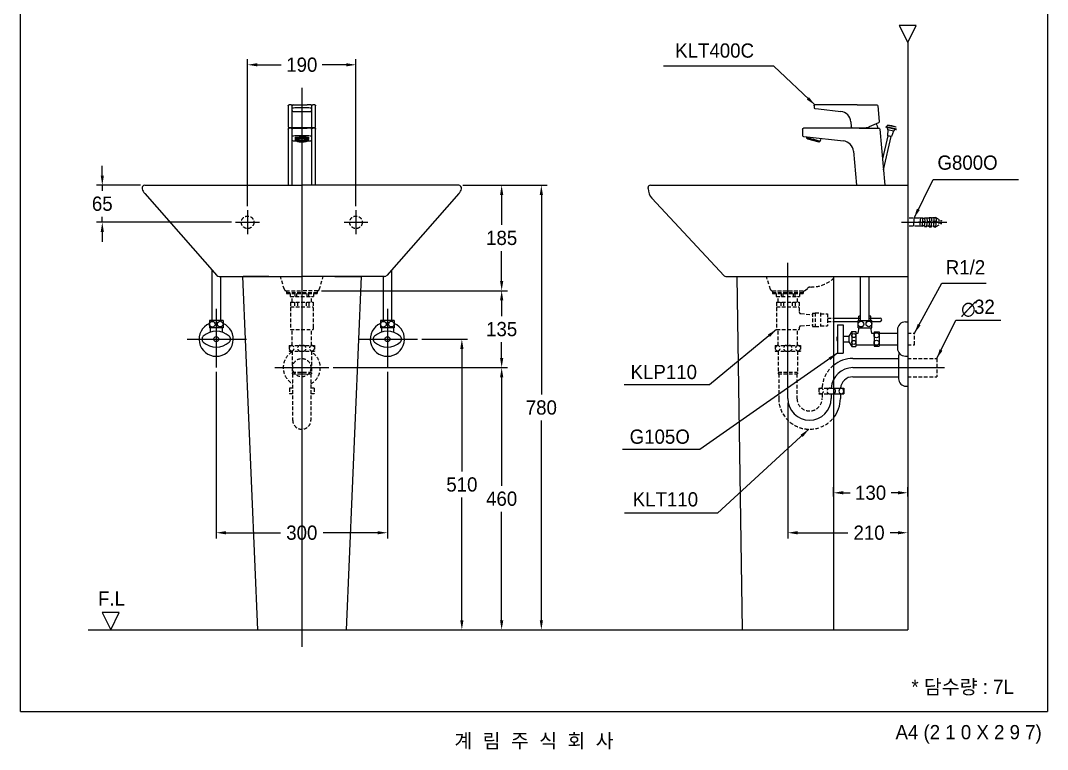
# Model space of a CAD drawing. Header units: millimetres. Extents: x 0 to 5624, y -67 to 2530.
# Drawn here: x 1912 to 3712, y -67 to 1212 of the extents above; entities that cross this region are included whole.
import ezdxf
from ezdxf.enums import TextEntityAlignment as Align
from ezdxf.lldxf.tags import DXFTag

# ---------------------------------------------------------------- set-up
doc = ezdxf.new("R2010")
doc.units = ezdxf.units.MM
doc.linetypes.add('DASHED2', pattern=[9.525, 6.35, -3.175])
for name, color, linetype in [('TEXT', 7, 'Continuous'), ('내부선 및 부속', 4, 'Continuous'), ('도각라인', 255, 'Continuous'), ('외형선', 3, 'Continuous'), ('점선', 6, 'DASHED2'), ('중심선', 1, 'DASHED'), ('치수선', 7, 'Continuous')]:
    doc.layers.add(name, color=color, linetype=linetype)
doc.styles.add('____', font='')
doc.styles.add('타이틀', font='H2GTRM.TTF', dxfattribs={"height": 25})
doc.styles.get('____').set_extended_font_data('굴림')
tags = doc.linetypes.add('DASHDOT', pattern=[70, 31, -13, 13, -13]).pattern_tags.tags
tags[10:11] = [DXFTag(74, 4), DXFTag(75, 0), DXFTag(340, '0'), DXFTag(46, 0.0), DXFTag(50, 0.0), DXFTag(44, 0.0), DXFTag(45, 0.0)]
tags[8:9] = [DXFTag(74, 4), DXFTag(75, 0), DXFTag(340, '0'), DXFTag(46, 0.0), DXFTag(50, 0.0), DXFTag(44, 0.0), DXFTag(45, 0.0)]
tags[6:7] = [DXFTag(74, 4), DXFTag(75, 0), DXFTag(340, '0'), DXFTag(46, 0.0), DXFTag(50, 0.0), DXFTag(44, 0.0), DXFTag(45, 0.0)]
tags[4:5] = [DXFTag(74, 4), DXFTag(75, 0), DXFTag(340, '0'), DXFTag(46, 0.0), DXFTag(50, 0.0), DXFTag(44, 0.0), DXFTag(45, 0.0)]
tags = doc.linetypes.add('DASHED', pattern=[25.72, 12.86, -12.86]).pattern_tags.tags
tags[6:7] = [DXFTag(74, 4), DXFTag(75, 0), DXFTag(340, '0'), DXFTag(46, 0.0), DXFTag(50, 0.0), DXFTag(44, 0.0), DXFTag(45, 0.0)]
tags[4:5] = [DXFTag(74, 4), DXFTag(75, 0), DXFTag(340, '0'), DXFTag(46, 0.0), DXFTag(50, 0.0), DXFTag(44, 0.0), DXFTag(45, 0.0)]
doc.dimstyles.new('MSADIM', dxfattribs={"dimtxt": 33, "dimasz": 17, "dimexe": 10, "dimexo": 7.5, "dimgap": 10, "dimtad": 0, "dimtih": 1, "dimtoh": 1, "dimdec": 0, "dimzin": 1, "dimdsep": 46, "dimtxsty": '____', "dimcen": 11.25, "dimadec": 0, "dimazin": 0, "dimtfac": 1, "dimtdec": 0, "dimtix": 1, "dimtmove": 0, "dimatfit": 3, "dimfxl": 0, "dimtolj": 1, "dimtzin": 1, "dimarcsym": 0})

# ---------------------------------------------------------------- blocks, each defined once
blk = doc.blocks.new('*D18')
at = {"layer": '치수선', "color": 0, "linetype": 'Continuous', "lineweight": -2}
for p, q in [((2310.4, 886.4), (2310.4, 1144.2)), ((2327.4, 1134.2), (2369.5, 1134.2)), ((2483.4, 1134.2), (2441.4, 1134.2)), ((2500.4, 886.4), (2500.4, 1144.2))]:
    blk.add_line(p, q, dxfattribs=at)
at = {"layer": '치수선', "color": 0, "linetype": 'Continuous'}
for points in [[(2327.4, 1137), (2327.4, 1131.4), (2310.4, 1134.2)], [(2483.4, 1137), (2483.4, 1131.4), (2500.4, 1134.2)]]:
    blk.add_solid(points, dxfattribs=at)
at = {"layer": '치수선', "color": 0, "linetype": 'Continuous', "insert": (2405.4, 1134.2), "char_height": 25, "attachment_point": 5, "style": '____'}
blk.add_mtext('\\A1;190', dxfattribs=at)
blk = doc.blocks.new('*D19')
at = {"layer": '치수선', "color": 0, "linetype": 'Continuous', "lineweight": -2}
for p, q in [((2055.7, 939.9), (2055.7, 956.9)), ((2122.9, 922.9), (2045.7, 922.9)), ((2055.7, 922.9), (2055.7, 913.2)), ((2055.7, 857.9), (2055.7, 867.6)), ((2281.9, 857.9), (2045.7, 857.9)), ((2055.7, 840.9), (2055.7, 823.9))]:
    blk.add_line(p, q, dxfattribs=at)
at = {"layer": '치수선', "color": 0, "linetype": 'Continuous'}
for points in [[(2052.9, 939.9), (2058.5, 939.9), (2055.7, 922.9)], [(2052.9, 840.9), (2058.5, 840.9), (2055.7, 857.9)]]:
    blk.add_solid(points, dxfattribs=at)
at = {"layer": '치수선', "color": 0, "linetype": 'Continuous', "insert": (2055.7, 890.4), "char_height": 25, "attachment_point": 5, "style": '____'}
blk.add_mtext('\\A1;65', dxfattribs=at)
blk = doc.blocks.new('*D20')
at = {"layer": '치수선', "color": 0, "linetype": 'Continuous', "lineweight": -2}
for p, q in [((2687.9, 922.9), (2765.7, 922.9)), ((2755.7, 905.9), (2755.7, 853.2)), ((2755.7, 754.9), (2755.7, 807.5)), ((2440.7, 737.9), (2765.7, 737.9))]:
    blk.add_line(p, q, dxfattribs=at)
at = {"layer": '치수선', "color": 0, "linetype": 'Continuous'}
for points in [[(2752.9, 905.9), (2758.6, 905.9), (2755.7, 922.9)], [(2752.9, 754.9), (2758.6, 754.9), (2755.7, 737.9)]]:
    blk.add_solid(points, dxfattribs=at)
at = {"layer": '치수선', "color": 0, "linetype": 'Continuous', "insert": (2755.7, 830.4), "char_height": 25, "attachment_point": 5, "style": '____'}
blk.add_mtext('\\A1;185', dxfattribs=at)
blk = doc.blocks.new('*D21')
at = {"layer": '치수선', "color": 0, "linetype": 'Continuous', "lineweight": -2}
for p, q in [((2439.9, 737.9), (2765.7, 737.9)), ((2755.7, 720.9), (2755.7, 693.2)), ((2755.7, 619.9), (2755.7, 647.5)), ((2460.4, 602.9), (2765.7, 602.9))]:
    blk.add_line(p, q, dxfattribs=at)
at = {"layer": '치수선', "color": 0, "linetype": 'Continuous'}
for points in [[(2752.9, 720.9), (2758.6, 720.9), (2755.7, 737.9)], [(2752.9, 619.9), (2758.6, 619.9), (2755.7, 602.9)]]:
    blk.add_solid(points, dxfattribs=at)
at = {"layer": '치수선', "color": 0, "linetype": 'Continuous', "insert": (2755.7, 670.4), "char_height": 25, "attachment_point": 5, "style": '____'}
blk.add_mtext('\\A1;135', dxfattribs=at)
blk = doc.blocks.new('*D22')
at = {"layer": '치수선', "color": 0, "linetype": 'Continuous', "lineweight": -2}
for p, q in [((3257.4, 541.4), (3257.4, 303.3)), ((3274.4, 313.3), (3362.4, 313.3)), ((3450.4, 313.3), (3437, 313.3)), ((3467.4, 319.7), (3467.4, 303.3))]:
    blk.add_line(p, q, dxfattribs=at)
at = {"layer": '치수선', "color": 0, "linetype": 'Continuous'}
for points in [[(3274.4, 316.1), (3274.4, 310.5), (3257.4, 313.3)], [(3450.4, 316.1), (3450.4, 310.5), (3467.4, 313.3)]]:
    blk.add_solid(points, dxfattribs=at)
at = {"layer": '치수선', "color": 0, "linetype": 'Continuous', "insert": (3399.7, 313.3), "char_height": 25, "attachment_point": 5, "style": '____'}
blk.add_mtext('\\A1;210', dxfattribs=at)
blk = doc.blocks.new('*D23')
at = {"layer": '치수선', "color": 0, "linetype": 'Continuous', "lineweight": -2}
for p, q in [((2460.4, 602.9), (2765.7, 602.9)), ((2755.7, 585.9), (2755.7, 395.7)), ((2755.7, 159.9), (2755.7, 350.1)), ((2736.9, 142.9), (2765.7, 142.9))]:
    blk.add_line(p, q, dxfattribs=at)
at = {"layer": '치수선', "color": 0, "linetype": 'Continuous'}
for points in [[(2752.9, 585.9), (2758.6, 585.9), (2755.7, 602.9)], [(2752.9, 159.9), (2758.6, 159.9), (2755.7, 142.9)]]:
    blk.add_solid(points, dxfattribs=at)
at = {"layer": '치수선', "color": 0, "linetype": 'Continuous', "insert": (2755.7, 372.9), "char_height": 25, "attachment_point": 5, "style": '____'}
blk.add_mtext('\\A1;460', dxfattribs=at)
blk = doc.blocks.new('*D24')
at = {"layer": '치수선', "color": 0, "linetype": 'Continuous', "lineweight": -2}
for p, q in [((2615.7, 652.9), (2696, 652.9)), ((2686, 635.9), (2686, 420.7)), ((2686, 159.9), (2686, 375)), ((2667.8, 142.9), (2696, 142.9))]:
    blk.add_line(p, q, dxfattribs=at)
at = {"layer": '치수선', "color": 0, "linetype": 'Continuous'}
for points in [[(2683.2, 635.9), (2688.8, 635.9), (2686, 652.9)], [(2683.2, 159.9), (2688.8, 159.9), (2686, 142.9)]]:
    blk.add_solid(points, dxfattribs=at)
at = {"layer": '치수선', "color": 0, "linetype": 'Continuous', "insert": (2686, 397.9), "char_height": 25, "attachment_point": 5, "style": '____'}
blk.add_mtext('\\A1;510', dxfattribs=at)
blk = doc.blocks.new('*D25')
at = {"layer": '치수선', "color": 0, "linetype": 'Continuous', "lineweight": -2}
for p, q in [((2255.4, 595.8), (2255.4, 303.3)), ((2555.4, 595.8), (2555.4, 303.3)), ((2272.4, 313.3), (2368.1, 313.3)), ((2538.4, 313.3), (2442.7, 313.3))]:
    blk.add_line(p, q, dxfattribs=at)
at = {"layer": '치수선', "color": 0, "linetype": 'Continuous'}
for points in [[(2272.4, 316.1), (2272.4, 310.5), (2255.4, 313.3)], [(2538.4, 316.1), (2538.4, 310.5), (2555.4, 313.3)]]:
    blk.add_solid(points, dxfattribs=at)
at = {"layer": '치수선', "color": 0, "linetype": 'Continuous', "insert": (2405.4, 313.3), "char_height": 25, "attachment_point": 5, "style": '____'}
blk.add_mtext('\\A1;300', dxfattribs=at)
blk = doc.blocks.new('*D26')
at = {"layer": '치수선', "color": 0, "linetype": 'Continuous', "lineweight": -2}
for p, q in [((2687.9, 922.9), (2835.3, 922.9)), ((2825.3, 905.9), (2825.3, 555.7)), ((2825.3, 159.9), (2825.3, 510.1)), ((2810.4, 142.9), (2835.3, 142.9))]:
    blk.add_line(p, q, dxfattribs=at)
at = {"layer": '치수선', "color": 0, "linetype": 'Continuous'}
for points in [[(2822.5, 905.9), (2828.1, 905.9), (2825.3, 922.9)], [(2822.5, 159.9), (2828.1, 159.9), (2825.3, 142.9)]]:
    blk.add_solid(points, dxfattribs=at)
at = {"layer": '치수선', "color": 0, "linetype": 'Continuous', "insert": (2825.3, 532.9), "char_height": 25, "attachment_point": 5, "style": '____'}
blk.add_mtext('\\A1;780', dxfattribs=at)
blk = doc.blocks.new('*D27')
at = {"layer": '치수선', "color": 0, "linetype": 'Continuous', "lineweight": -2}
for p, q in [((3337.4, 376.7), (3337.4, 393.4)), ((3354.4, 383.4), (3366.5, 383.4)), ((3450.4, 383.4), (3438.4, 383.4)), ((3467.4, 376.7), (3467.4, 393.4))]:
    blk.add_line(p, q, dxfattribs=at)
at = {"layer": '치수선', "color": 0, "linetype": 'Continuous'}
for points in [[(3354.4, 386.3), (3354.4, 380.6), (3337.4, 383.4)], [(3450.4, 386.3), (3450.4, 380.6), (3467.4, 383.4)]]:
    blk.add_solid(points, dxfattribs=at)
at = {"layer": '치수선', "color": 0, "linetype": 'Continuous', "insert": (3402.4, 383.4), "char_height": 25, "attachment_point": 5, "style": '____'}
blk.add_mtext('\\A1;130', dxfattribs=at)

msp = doc.modelspace()

# ---------------------------------------------------------------- linework, layer by layer
at = {"layer": '내부선 및 부속', "linetype": 'Continuous'}
for p, q in [((2381.6, 1062.3), (2381.6, 1025.5)), ((2386.7, 1063.8), (2383.1, 1063.8)), ((2386.7, 1063.8), (2390.1, 1063.8)), ((2388.6, 1058.4), (2388.6, 1062.3)), ((2390.1, 1063.8), (2396.6, 1063.8)), ((2396.6, 1063.8), (2414.6, 1063.8)), ((2421.1, 1063.8), (2414.6, 1063.8)), ((2421.1, 1063.8), (2424.5, 1063.8)), ((2422.6, 1062.3), (2422.6, 1058.4)), ((2428.1, 1063.8), (2424.5, 1063.8)), ((2429.6, 1025.5), (2429.6, 1062.3)), ((3303.3, 1062.3), (3303.3, 1059.1)), ((3311.3, 1063.8), (3304.8, 1063.8)), ((3367.1, 1063.8), (3311.3, 1063.8)), ((3378.8, 1063.8), (3367.1, 1063.8)), ((3378.8, 1063.8), (3413.6, 1063.8)), ((3415.1, 1062.4), (3417.5, 1034.7)), ((2388.6, 1053.9), (2388.6, 1058.4)), ((2388.6, 1034.4), (2388.6, 1053.9)), ((2390.1, 1052.4), (2421.1, 1052.4)), ((2396.6, 1059.1), (2414.6, 1059.1)), ((2422.6, 1058.4), (2422.6, 1053.9)), ((2422.6, 1053.9), (2422.6, 1034.4)), ((3304.6, 1057.6), (3311.1, 1056.9)), ((3311.1, 1056.9), (3350.2, 1052.4)), ((2388.6, 1025.4), (2388.6, 1034.4)), ((2422.6, 1034.4), (2422.6, 1025.4)), ((3367.8, 1034.3), (3368.6, 1025.3)), ((3400.6, 1025.8), (3416.7, 1033.2)), ((3431.8, 1028), (3429.5, 1025.6)), ((3447.1, 1024.5), (3431.8, 1028)), ((2381.6, 1021.4), (2381.6, 922.9)), ((2386.7, 1022.9), (2383.1, 1022.9)), ((2386.7, 1023.9), (2383.2, 1023.9)), ((2390.1, 1023.9), (2386.7, 1023.9)), ((2386.7, 1022.9), (2390.1, 1022.9)), ((2388.6, 1009.3), (2388.6, 1021.4)), ((2388.6, 1002.2), (2388.6, 1009.3)), ((2421.1, 1023.9), (2390.1, 1023.9)), ((2390.1, 1022.9), (2396.6, 1022.9)), ((2396.6, 1022.9), (2414.6, 1022.9)), ((2396.6, 1010.1), (2414.6, 1010.1)), ((2421.1, 1022.9), (2414.6, 1022.9)), ((2424.5, 1023.9), (2421.1, 1023.9)), ((2421.1, 1022.9), (2424.5, 1022.9)), ((2422.6, 1021.4), (2422.6, 1009.3)), ((2422.6, 1009.3), (2422.6, 1002.2)), ((2428, 1023.9), (2424.5, 1023.9)), ((2428.1, 1022.9), (2424.5, 1022.9)), ((2429.6, 922.9), (2429.6, 1021.4)), ((3283.3, 1021.4), (3283.3, 1010.1)), ((3284.7, 1008.6), (3291.2, 1007.9)), ((3291.3, 1022.9), (3284.8, 1022.9)), ((3370.7, 1022.9), (3291.3, 1022.9)), ((3368.8, 1022.9), (3368.8, 1022.9)), ((3370.1, 1023.9), (3370.4, 1023.9)), ((3370.4, 1023.9), (3382, 1023.9)), ((3382.4, 1022.9), (3370.7, 1022.9)), ((3382, 1023.9), (3392.2, 1023.9)), ((3382.4, 1022.9), (3417.2, 1022.9)), ((3418.7, 1021.5), (3427.3, 922.9)), ((3432.5, 1009.5), (3423.3, 969.3)), ((3424.9, 950.2), (3438.3, 1008.2)), ((3429.5, 1025.6), (3429.3, 1024.6)), ((3447.8, 1020.3), (3429.3, 1024.6)), ((3448, 1021.3), (3429.5, 1025.6)), ((3432.7, 1020), (3432.2, 1010)), ((3432.2, 1010), (3438.8, 1008.5)), ((3438.3, 1008.2), (3432.5, 1009.5)), ((3442.7, 1017.7), (3432.7, 1020)), ((3442.7, 1017.7), (3438.8, 1008.5)), ((2388.6, 982.7), (2388.6, 1002.2)), ((2390.1, 1000.7), (2396, 1000.7)), ((2393.6, 1006.5), (2393.6, 1003.6)), ((2394.3, 1002.1), (2395.3, 1001.2)), ((2415.1, 1000.7), (2421.1, 1000.7)), ((2415.8, 1001.2), (2416.9, 1002.1)), ((2417.6, 1003.6), (2417.6, 1006.5)), ((2422.6, 1002.2), (2422.6, 982.7)), ((3290.6, 1006.7), (3290.9, 1007.9)), ((3290.6, 1006.7), (3302.2, 1003.6)), ((3291.5, 1004.6), (3290.7, 1005.9)), ((3290.7, 1005.9), (3313.3, 999.9)), ((3291.2, 1007.9), (3354.7, 1000.7)), ((3291.8, 1004.4), (3311.7, 999.1)), ((3302.2, 1003.6), (3313.8, 1000.5)), ((3311.7, 999.1), (3311.7, 999.1)), ((3313.3, 999.9), (3312, 999.1)), ((3315.1, 1005.1), (3313.8, 1000.5)), ((2388.6, 922.9), (2388.6, 982.7)), ((2422.6, 982.7), (2422.6, 922.9)), ((3372.3, 982.5), (3377.6, 922.9)), ((2247.9, 774.5), (2247.9, 685.6)), ((2562.9, 774.5), (2562.9, 685.6)), ((2262.9, 762.9), (2262.9, 685.6)), ((2547.9, 762.9), (2547.9, 685.6)), ((3384.9, 685.9), (3384.9, 762.9)), ((3399.9, 685.9), (3399.9, 762.9)), ((2243.4, 685.6), (2243.4, 672.6)), ((2267.4, 685.6), (2243.4, 685.6)), ((2267.4, 685.6), (2267.4, 672.6)), ((2543.4, 685.6), (2543.4, 672.6)), ((2567.4, 685.6), (2543.4, 685.6)), ((2567.4, 685.6), (2567.4, 672.6)), ((3337.4, 689.9), (3384.9, 689.9)), ((3380.4, 685.9), (3404.4, 685.9)), ((3380.4, 672.9), (3380.4, 685.9)), ((3381.9, 685.9), (3381.9, 693.4)), ((3384.9, 693.4), (3381.9, 693.4)), ((3402.9, 693.4), (3399.9, 693.4)), ((3399.9, 689.9), (3418.9, 689.9)), ((3402.9, 685.9), (3402.9, 693.4)), ((3404.4, 672.9), (3404.4, 685.9)), ((2267.4, 672.6), (2243.4, 672.6)), ((2244.9, 672.6), (2244.9, 665.2)), ((2265.9, 672.6), (2265.9, 665.2)), ((2567.4, 672.6), (2543.4, 672.6)), ((2544.9, 672.6), (2544.9, 665.2)), ((2565.9, 672.6), (2565.9, 665.2)), ((3337.4, 683.9), (3380.4, 683.9)), ((3344.4, 678.2), (3344.4, 628.2)), ((3344.4, 678.2), (3354.4, 678.2)), ((3354.4, 678.2), (3354.4, 628.2)), ((3369.4, 666.2), (3364.4, 657.9)), ((3369.4, 666.2), (3376.4, 666.2)), ((3369.4, 666.2), (3369.4, 640.2)), ((3376.4, 666.2), (3376.4, 640.2)), ((3380.4, 672.9), (3404.4, 672.9)), ((3380.9, 663.4), (3382.4, 672.9)), ((3402.4, 672.9), (3403.9, 663.4)), ((3404.4, 683.9), (3418.9, 683.9)), ((3449.4, 669.2), (3449.4, 637.2)), ((3463.4, 683.2), (3467.4, 683.2)), ((3354.4, 657.9), (3364.4, 657.9)), ((3354.4, 648.4), (3364.4, 648.4)), ((3364.4, 657.9), (3364.4, 648.4)), ((3364.4, 648.4), (3369.4, 640.2)), ((3376.4, 663.4), (3380.9, 663.4)), ((3403.9, 663.4), (3408.4, 663.4)), ((3408.4, 665.7), (3408.4, 640.7)), ((3408.4, 665.7), (3417.4, 665.7)), ((3417.4, 665.7), (3417.4, 640.7)), ((3417.4, 663.4), (3449.4, 663.4)), ((3369.4, 640.2), (3376.4, 640.2)), ((3376.4, 642.9), (3408.4, 642.9)), ((3408.4, 640.7), (3417.4, 640.7)), ((3417.4, 642.9), (3449.4, 642.9)), ((3344.4, 628.2), (3354.4, 628.2)), ((3371.4, 618.9), (3451.4, 618.9)), ((3451.4, 622.4), (3451.4, 586.9)), ((3463.4, 623.2), (3467.4, 623.2)), ((3371.4, 586.9), (3451.4, 586.9)), ((3451.4, 586.9), (3451.4, 583.4)), ((3337.4, 566.9), (3355.4, 566.9)), ((3355.4, 566.9), (3355.4, 556.9)), ((3464.4, 570.4), (3467.4, 570.4)), ((3337.4, 556.9), (3355.4, 556.9)), ((3349.4, 556.9), (3349.4, 548.9))]:
    msp.add_line(p, q, dxfattribs=at)
for centre, radius in [((2248.5, 679), 5), ((2262.4, 679.3), 5), ((2548.5, 679), 5), ((2562.4, 679.3), 5), ((3385.4, 679.3), 5), ((3399.4, 679.6), 5), ((2255.4, 652.9), 4.5), ((2555.4, 652.9), 4.5), ((3372.9, 659.2), 3.5), ((3372.9, 647.2), 3.5), ((3412.9, 659.7), 4.5), ((3412.9, 646.7), 4.5)]:
    msp.add_circle(centre, radius, dxfattribs=at)
at = {"layer": '내부선 및 부속', "linetype": 'Continuous', "extrusion": (0, 0, -1)}
for centre, start, end in [((-2383.1, 1062.3), 359.9924, 90), ((-2421.1, 1062.3), 90, 180), ((-2428.1, 1062.3), 90, 179.8347), ((-3304.8, 1062.3), 0, 90), ((-3413.6, 1062.3), 90, 174.8771), ((-3416, 1034.6), 175.3287, 245), ((-2383.1, 1021.4), 359.9924, 90), ((-2390.1, 1025.4), 270, 0), ((-2421.1, 1025.4), 180, 270), ((-2428.1, 1021.4), 90, 179.8347), ((-3284.8, 1021.4), 0, 90), ((-3370.1, 1025.4), 270, 355), ((-3417.2, 1021.4), 90, 174.8771)]:
    msp.add_arc(centre, 1.5, start, end, dxfattribs=at)
at = {"layer": '내부선 및 부속', "linetype": 'Continuous'}
for centre, radius, start, end in [((2390.1, 1062.3), 1.5, 90, 180), ((3304.8, 1059.1), 1.5, 180, 263.5007), ((3347.9, 1032.6), 20, 5, 83.5007), ((3433.4, 1000.1), 28, 60.7469, 93.2531), ((2390.1, 1021.4), 1.5, 90, 180), ((2421.1, 1021.4), 1.5, 0, 90), ((3284.8, 1010.1), 1.5, 180, 263.5412), ((3428.2, 1020.2), 4.5, 357, 76.4326), ((3432.7, 1010), 0.5, 177, 251.6668), ((3438.3, 1008.7), 0.5, 262.3332, 337), ((3446.8, 1016), 4.5, 77.5674, 157), ((3291.6, 1006.4), 1, 165, 210), ((3291.9, 1004.9), 0.5, 210, 255), ((3311.8, 999.6), 0.5, 255, 300), ((3312.8, 1000.8), 1, 300, 345), ((3352.4, 980.8), 20, 5, 83.5412), ((3418.9, 686.9), 3, 270, 90), ((2255.4, 652.9), 30, 113.5781, 66.4217), ((2255.4, 633.2), 33.6, 47.499, 132.501), ((2555.4, 652.9), 30, 113.5781, 66.4217), ((2555.4, 633.2), 33.6, 47.499, 132.501), ((3463.4, 669.2), 14, 90, 180), ((2237.4, 652.9), 7, 132.501, 227.499), ((2273.4, 652.9), 7, 312.501, 47.499), ((2537.4, 652.9), 7, 132.501, 227.499), ((2573.4, 652.9), 7, 312.501, 47.499), ((3350.9, 653.2), 7.84, 144.9654, 215.0346), ((2255.4, 672.5), 33.6, 227.499, 312.501), ((2555.4, 672.5), 33.6, 227.499, 312.501), ((3463.4, 637.2), 14, 180, 270), ((3371.4, 564.9), 54, 90, 128.8985), ((3464.4, 622.4), 13, 153.9488, 180), ((3371.4, 564.9), 22, 90, 174.7841), ((3464.4, 583.4), 13, 180, 270), ((3335.9, 561.9), 5, 287.4576, 72.5424), ((3351.9, 561.9), 5, 98.6269, 261.3731), ((3350.4, 561.9), 5, 278.6269, 81.3731), ((3295.4, 548.9), 54, 321.0576, 0)]:
    msp.add_arc(centre, radius, start, end, dxfattribs=at)
at = {"layer": '내부선 및 부속', "linetype": 'Continuous', "extrusion": (0, 0, -1)}
for centre, major_axis, ratio, start_param, end_param in [((2396.6, 1058.4), (-8, 0), 0.092563, 0, 1.570796), ((2414.6, 1058.4), (-8, 0), 0.092563, 1.570796, 3.141593), ((2396.6, 1009.3), (-8, 0), 0.091981, 0, 1.570796), ((2414.6, 1009.3), (-8, 0), 0.091981, 1.570796, 3.141593), ((2405.6, 1006.5), (-12, 0), 0.113751, 0, 1.570796), ((2405.6, 1006.5), (-12, 0), 0.113751, 1.570796, 3.141593)]:
    msp.add_ellipse(centre, major_axis=major_axis, ratio=ratio, start_param=start_param, end_param=end_param, dxfattribs=at)
at = {"layer": '내부선 및 부속', "linetype": 'Continuous'}
for centre, major_axis, ratio, start_param, end_param in [((2390.1, 1053.9), (1.5, 0), 0.993573, 3.141593, 4.712389), ((2421.1, 1053.9), (-1.5, 0), 0.993573, 1.570796, 3.141593), ((2428, 1025.4), (0, 1.5), 0.99582, 3.141593, 4.704399), ((2390.1, 1002.2), (1.5, 0), 0.993653, 3.141593, 4.712389), ((2405.6, 1002.9), (11.7, 0), 0.258819, 0, 3.416482), ((2405.6, 1003.6), (-12, 0), 0.258819, 3.141593, 6.283185), ((2405.6, 1003.6), (-12, 0), 0.258819, 0, 0.003534), ((2405.6, 1001.9), (-10.6, 0), 0.258819, 2.870336, 6.283185), ((2405.6, 1001.9), (-10.6, 0), 0.258819, 0, 0.286278), ((2405.6, 1002.2), (9.5, 0), 0.258819, 3.146403, 6.283185), ((2405.6, 1003.7), (8.9, 0), 0.258819, 3.424925, 6.002013), ((2405.6, 1002.9), (11.7, 0), 0.258819, 6.01183, 6.283185), ((2421.1, 1002.2), (-1.5, 0), 0.993653, 1.570796, 3.141593)]:
    msp.add_ellipse(centre, major_axis=major_axis, ratio=ratio, start_param=start_param, end_param=end_param, dxfattribs=at)
for major_axis in [(10.3, 0), (-10, 0)]:
    msp.add_ellipse((2405.6, 1001.8), major_axis=major_axis, ratio=0.258819, dxfattribs=at)
for points, knots in [([(3412, 1031.1), (3412.1, 1030.8), (3412.7, 1030), (3413.4, 1028.4), (3414.2, 1026.4), (3414.7, 1024.5), (3414.9, 1023.4), (3415, 1022.9)], [0, 0, 0, 0, 0.089243, 0.345381, 0.587592, 0.83899, 1, 1, 1, 1]), ([(2381.6, 1025.5), (2381.6, 1025.5), (2381.6, 1025.3), (2381.7, 1024.9), (2381.9, 1024.6), (2382.1, 1024.3), (2382.4, 1024.1), (2382.5, 1024), (2383.2, 1023.9)], [0, 0, 0, 0, 0.177252, 0.36794, 0.557618, 0.747896, 0.951306, 1, 1, 1, 1]), ([(2428.5, 1024), (2428.6, 1024), (2428.7, 1024), (2428.9, 1024.2), (2429.2, 1024.5), (2429.4, 1024.8), (2429.5, 1025.1), (2429.6, 1025.3), (2429.6, 1025.4), (2429.6, 1025.4)], [0, 0, 0, 0, 0.000331, 0.196363, 0.409357, 0.605115, 0.791239, 0.977118, 1, 1, 1, 1]), ([(2393.6, 1003.6), (2393.6, 1003.4), (2393.6, 1003.2), (2393.8, 1002.8), (2394, 1002.4), (2394.2, 1002.2), (2394.3, 1002.1)], [0, 0, 0, 0, 0.23314, 0.480261, 0.737393, 1, 1, 1, 1]), ([(2395.4, 1001.1), (2395.4, 1001.1), (2395.6, 1000.9), (2396, 1000.7), (2396.5, 1000.4), (2397.2, 1000.2), (2397.9, 999.9), (2398.7, 999.7), (2399.6, 999.6), (2400.5, 999.4), (2401.5, 999.3), (2402.5, 999.2), (2403.6, 999.1), (2404.4, 999.1), (2404.8, 999.1), (2404.9, 999.1)], [0, 0, 0, 0, 0.027121, 0.114091, 0.204284, 0.293468, 0.381444, 0.468535, 0.55503, 0.641125, 0.726949, 0.812588, 0.898105, 0.983546, 1, 1, 1, 1]), ([(2396.1, 1002.2), (2396.1, 1002.2), (2396.1, 1002.3), (2396.1, 1002.3), (2396.2, 1002.5), (2396.4, 1002.7), (2396.8, 1002.9), (2397.2, 1003.1), (2397.7, 1003.3), (2398.3, 1003.5), (2399, 1003.7), (2399.5, 1003.8), (2399.7, 1003.8)], [0, 0, 0, 0, 0.051224, 0.156664, 0.256353, 0.362171, 0.466964, 0.573358, 0.681951, 0.792357, 0.904089, 1, 1, 1, 1]), ([(2396.9, 1003), (2396.9, 1003), (2397.1, 1002.9), (2397.4, 1002.7), (2398, 1002.4), (2398.6, 1002.2), (2399.4, 1002), (2400.2, 1001.8), (2401, 1001.7), (2402, 1001.6), (2402.9, 1001.5), (2403.9, 1001.4), (2404.9, 1001.4), (2405.9, 1001.4), (2406.9, 1001.4), (2407.9, 1001.4), (2408.9, 1001.5), (2409.8, 1001.6), (2410.7, 1001.8), (2411.5, 1001.9), (2412.3, 1002.1), (2412.9, 1002.3), (2413.5, 1002.6), (2414, 1002.8), (2414.2, 1002.9), (2414.2, 1003)], [0, 0, 0, 0, 0.003454, 0.050866, 0.099225, 0.146792, 0.193671, 0.240088, 0.286206, 0.332128, 0.377921, 0.423631, 0.46929, 0.514925, 0.560557, 0.606202, 0.65188, 0.697618, 0.743448, 0.789417, 0.83559, 0.882068, 0.929009, 0.976654, 1, 1, 1, 1]), ([(2407.1, 999.1), (2407.1, 999.1), (2407.5, 999.1), (2408.3, 999.2), (2409.3, 999.2), (2410.3, 999.4), (2411.3, 999.5), (2412.2, 999.7), (2413, 999.9), (2413.8, 1000.1), (2414.4, 1000.3), (2415, 1000.6), (2415.5, 1000.9), (2415.7, 1001.1), (2415.8, 1001.1)], [0, 0, 0, 0, 0.014224, 0.104177, 0.194187, 0.284291, 0.374538, 0.464992, 0.555745, 0.646928, 0.738744, 0.831494, 0.925594, 1, 1, 1, 1]), ([(2412.4, 1003.6), (2412.6, 1003.6), (2413, 1003.4), (2413.6, 1003.3), (2414.1, 1003), (2414.5, 1002.8), (2414.8, 1002.6), (2415, 1002.4), (2415.1, 1002.3), (2415.1, 1002.3), (2415.1, 1002.2)], [0, 0, 0, 0, 0.111736, 0.243452, 0.37385, 0.502384, 0.628441, 0.751817, 0.874334, 1, 1, 1, 1]), ([(2416.8, 1002), (2416.9, 1002.1), (2417.1, 1002.3), (2417.4, 1002.7), (2417.5, 1003.1), (2417.6, 1003.4), (2417.6, 1003.6), (2417.6, 1003.6)], [0, 0, 0, 0, 0.247388, 0.5004, 0.731101, 0.951692, 1, 1, 1, 1])]:
    msp.add_open_spline(points, degree=3, knots=knots, dxfattribs=at)
for points, degree in [([(2384.8, 1023.9), (2384.7, 1023.6), (2384.6, 1023.2), (2384.6, 1022.9)], 3), ([(2426.6, 1022.9), (2426.5, 1023.2), (2426.5, 1023.6), (2426.4, 1023.9)], 3), ([(2429.5, 1025.4), (2429.6, 1025.4), (2429.6, 1025.4), (2429.6, 1025.5)], 3), ([(3373, 1022.9), (3373, 1023.2), (3373.1, 1023.6), (3373.1, 1023.9)], 3), ([(3392.2, 1023.9), (3395.1, 1023.9), (3398, 1024.5), (3400.6, 1025.8)], 3), ([(2404.9, 999.1), (2405.5, 999.1)], 1), ([(2405.5, 999.1), (2405.6, 999.1)], 1), ([(2405.6, 999.1), (2406.3, 999.1), (2407.1, 999.1)], 2)]:
    msp.add_open_spline(points, degree=degree, dxfattribs=at)
at = {"layer": '도각라인', "color": 7}
for p, q in [((1912.4, 0), (1912.4, 2530)), ((3712.4, 2530), (3712.4, 0)), ((1912.4, 0), (3712.4, 0))]:
    msp.add_line(p, q, dxfattribs=at)
at = {"layer": '외형선', "linetype": 'Continuous'}
for p, q in [((3482.4, 1203.2), (3452.4, 1203.2)), ((3452.4, 1203.2), (3467.4, 1173.2)), ((3467.4, 1173.2), (3482.4, 1203.2)), ((3467.4, 1173.2), (3467.4, 142.9)), ((2130.4, 922.9), (2405.4, 922.9)), ((2680.4, 922.9), (2405.4, 922.9)), ((3012.4, 917.1), (3012.4, 918.9)), ((3016.4, 922.9), (3467.4, 922.9)), ((2130, 908.4), (2256.7, 764.6)), ((2680.9, 908.4), (2554.2, 764.6)), ((3019.1, 900.1), (3145.5, 764.2)), ((2260.4, 762.9), (2405.4, 762.9)), ((2301.3, 762.9), (2327.9, 142.9)), ((2347.7, 762.9), (2302.7, 762.9)), ((2550.4, 762.9), (2405.4, 762.9)), ((2463.2, 762.9), (2508.2, 762.9)), ((2509.6, 762.9), (2482.9, 142.9)), ((3148.4, 762.9), (3467.4, 762.9)), ((3167.8, 762.9), (3177.4, 142.9)), ((3337.4, 762.9), (3337.4, 142.9)), ((2085.4, 173.2), (2055.4, 173.2)), ((2055.4, 173.2), (2070.4, 143.2)), ((2070.4, 143.2), (2085.4, 173.2)), ((2030.9, 142.9), (3467.4, 142.9))]:
    msp.add_line(p, q, dxfattribs=at)
for centre, radius, start, end in [((2130.4, 917.9), 5, 90, 194.4775), ((2680.4, 917.9), 5, 345.5225, 90), ((3016.4, 918.9), 4, 90, 180), ((2145, 921.6), 20, 194.4775, 221.3828), ((2665.9, 921.6), 20, 318.6172, 345.5225), ((3037.4, 917.1), 25, 180, 222.9188), ((2260.4, 767.9), 5, 221.3844, 270), ((2550.4, 767.9), 5, 270, 318.6156), ((3148.4, 766.9), 4, 222.919, 270.0013)]:
    msp.add_arc(centre, radius, start, end, dxfattribs=at)
at = {"layer": '점선'}
for p, q in [((3486.1, 865.2), (3467.4, 865.2)), ((3478.4, 865.2), (3478.4, 858.2)), ((3493.1, 865.5), (3486.1, 865.2)), ((3517.1, 865.8), (3489.1, 864.3)), ((3489.1, 865.3), (3489.4, 858.3)), ((3493.1, 865.5), (3493.4, 858.5)), ((3497.1, 865.7), (3501.1, 865.9)), ((3497.1, 865.7), (3497.4, 858.7)), ((3501.1, 865.9), (3501.4, 858.9)), ((3505, 866.1), (3509, 866.4)), ((3505, 866.1), (3505.4, 859.2)), ((3509, 866.4), (3509.4, 859.4)), ((3513, 866.6), (3517, 866.8)), ((3513, 866.6), (3513.4, 859.6)), ((3517, 866.8), (3517.4, 859.8)), ((3517.1, 865.8), (3527.4, 860.3)), ((3486.1, 851.2), (3467.4, 851.2)), ((3478.4, 851.2), (3478.4, 858.2)), ((3493.1, 850.8), (3486.1, 851.2)), ((3527.4, 860.3), (3486.3, 858.2)), ((3527.4, 856), (3486.3, 858.2)), ((3489.1, 851), (3489.4, 858)), ((3517.1, 850.5), (3489.1, 852)), ((3493.1, 850.8), (3493.4, 857.8)), ((3497.1, 850.6), (3497.4, 857.6)), ((3497.1, 850.6), (3501.1, 850.4)), ((3501.1, 850.4), (3501.4, 857.4)), ((3505, 850.2), (3505.4, 857.1)), ((3505, 850.2), (3509, 849.9)), ((3509, 849.9), (3509.4, 856.9)), ((3513, 849.7), (3513.4, 856.7)), ((3513, 849.7), (3517, 849.5)), ((3520.4, 858.2), (3515.4, 859.7)), ((3520.4, 858.2), (3515.4, 856.6)), ((3517, 849.5), (3517.4, 856.5)), ((3517.1, 850.5), (3527.4, 856)), ((2374.8, 740), (2367.9, 762.9)), ((2436.1, 740), (2443, 762.9)), ((3226.8, 740), (3219.9, 762.9)), ((3288.3, 738.8), (3291.6, 742)), ((2377.7, 737.9), (2405.4, 737.9)), ((2378.4, 737.9), (2378.4, 732.9)), ((2378.4, 734.9), (2432.4, 734.9)), ((2378.4, 732.9), (2432.4, 732.9)), ((2384.9, 732.9), (2384.9, 727.9)), ((2384.9, 727.9), (2425.9, 727.9)), ((2388.4, 717.9), (2388.4, 727.9)), ((2393.4, 732.9), (2393.4, 727.9)), ((2396.4, 732.9), (2396.4, 727.9)), ((2433.2, 737.9), (2405.4, 737.9)), ((2414.4, 732.9), (2414.4, 727.9)), ((2417.4, 732.9), (2417.4, 727.9)), ((2422.4, 717.9), (2422.4, 727.9)), ((2425.9, 732.9), (2425.9, 727.9)), ((2432.4, 737.9), (2432.4, 732.9)), ((3229.7, 737.9), (3286.2, 737.9)), ((3230.4, 737.9), (3284.4, 737.9)), ((3230.4, 737.9), (3230.4, 732.9)), ((3230.4, 734.9), (3284.4, 734.9)), ((3230.4, 732.9), (3284.4, 732.9)), ((3236.9, 732.9), (3236.9, 727.9)), ((3236.9, 727.9), (3277.9, 727.9)), ((3240.4, 717.9), (3240.4, 727.9)), ((3245.4, 732.9), (3245.4, 727.9)), ((3248.4, 732.9), (3248.4, 727.9)), ((3266.4, 732.9), (3266.4, 727.9)), ((3269.4, 732.9), (3269.4, 727.9)), ((3274.4, 717.9), (3274.4, 727.9)), ((3277.9, 732.9), (3277.9, 727.9)), ((3284.4, 737.9), (3284.4, 732.9)), ((2385.4, 717.9), (2385.4, 669.9)), ((2385.4, 717.9), (2425.4, 717.9)), ((2385.4, 709.9), (2425.4, 709.9)), ((2392.9, 717.9), (2392.9, 709.9)), ((2397.9, 717.9), (2397.9, 709.9)), ((2412.9, 717.9), (2412.9, 709.9)), ((2417.9, 717.9), (2417.9, 709.9)), ((2425.4, 717.9), (2425.4, 673.1)), ((3237.4, 717.9), (3237.4, 669.9)), ((3237.4, 717.9), (3277.4, 717.9)), ((3237.4, 709.9), (3277.4, 709.9)), ((3244.9, 717.9), (3244.9, 709.9)), ((3249.9, 717.9), (3249.9, 709.9)), ((3264.9, 717.9), (3264.9, 709.9)), ((3269.9, 717.9), (3269.9, 709.9)), ((3277.4, 717.9), (3277.4, 700.6)), ((3280.2, 697.7), (3300.4, 695.9)), ((3300.4, 698.4), (3300.4, 675.4)), ((3300.4, 698.4), (3305.4, 698.4)), ((3305.4, 698.9), (3305.4, 674.9)), ((3305.4, 698.9), (3314.4, 698.9)), ((3314.4, 698.9), (3314.4, 674.9)), ((3314.4, 697.6), (3326.9, 697.6)), ((3326.9, 697.6), (3326.9, 676.1)), ((3326.9, 689.9), (3337.4, 689.9)), ((2385.4, 669.9), (2425.4, 669.9)), ((2388.4, 641.9), (2388.4, 669.9)), ((2422.4, 641.9), (2422.4, 669.9)), ((2425.4, 673.1), (2425.4, 669.9)), ((3237.4, 669.9), (3277.4, 669.9)), ((3240.4, 641.9), (3240.4, 669.9)), ((3274.4, 641.9), (3274.4, 669.9)), ((3277.4, 673.1), (3277.4, 669.9)), ((3280.2, 676.1), (3300.4, 677.9)), ((3300.4, 675.4), (3305.4, 675.4)), ((3305.4, 674.9), (3314.4, 674.9)), ((3314.4, 676.1), (3326.9, 676.1)), ((3326.9, 683.9), (3337.4, 683.9)), ((3467.4, 663.4), (3479.4, 663.4)), ((3479.4, 642.9), (3479.4, 663.4)), ((2383.4, 641.9), (2427.4, 641.9)), ((2383.4, 641.9), (2383.4, 631.9)), ((2383.4, 631.9), (2427.4, 631.9)), ((2388.4, 631.9), (2388.4, 591.9)), ((2422.4, 631.9), (2422.4, 591.9)), ((2427.4, 641.9), (2427.4, 631.9)), ((3235.4, 641.9), (3279.4, 641.9)), ((3235.4, 641.9), (3235.4, 631.9)), ((3235.4, 631.9), (3279.4, 631.9)), ((3240.4, 631.9), (3240.4, 591.9)), ((3274.4, 631.9), (3274.4, 591.9)), ((3279.4, 641.9), (3279.4, 631.9)), ((3467.4, 642.9), (3479.4, 642.9)), ((3467.4, 618.9), (3518.4, 618.9)), ((3518.4, 618.9), (3518.4, 586.9)), ((2388.4, 594.9), (2422.4, 594.9)), ((3240.4, 594.9), (3274.4, 594.9)), ((2388.4, 591.9), (2422.4, 591.9)), ((2389.4, 591.9), (2389.4, 510.9)), ((2421.4, 591.9), (2421.4, 510.9)), ((3240.4, 591.9), (3274.4, 591.9)), ((3241.4, 591.9), (3241.4, 548.9)), ((3273.4, 591.9), (3273.4, 548.9)), ((3467.4, 586.9), (3518.4, 586.9)), ((2383.7, 566.9), (2383.7, 556.9)), ((2389.4, 566.9), (2383.7, 566.9)), ((2427.2, 566.9), (2421.4, 566.9)), ((2427.2, 566.9), (2427.2, 556.9)), ((3311.4, 566.9), (3311.4, 556.9)), ((3311.4, 566.9), (3337.4, 566.9)), ((3317.4, 566.9), (3317.4, 568)), ((2389.4, 556.9), (2383.7, 556.9)), ((2427.2, 556.9), (2421.4, 556.9)), ((3311.4, 556.9), (3337.4, 556.9)), ((3317.4, 556.9), (3317.4, 548.9))]:
    msp.add_line(p, q, dxfattribs=at)
for centre, radius in [((2310.4, 857.9), 11), ((2500.4, 857.9), 11), ((2405.4, 602.9), 16)]:
    msp.add_circle(centre, radius, dxfattribs=at)
for centre, radius, start, end in [((3298.4, 802.4), 58, 269.0402, 312.3687), ((2377.7, 740.9), 3, 196.7507, 270.0015), ((2433.2, 740.9), 3, 269.9985, 343.2493), ((3229.7, 740.9), 3, 196.7507, 270), ((3286.2, 740.9), 3, 270, 315), ((3297.2, 736.4), 8, 89.0402, 135), ((3280.4, 700.6), 3, 180, 265.0303), ((3280.4, 673.1), 3, 94.9697, 180), ((2405.4, 602.9), 32.5, 121.5389, 240.5076), ((2388.4, 636.9), 5, 98.6269, 261.3731), ((2386.9, 636.9), 5, 278.6269, 81.3731), ((2402.9, 636.9), 5, 90, 270), ((2407.9, 636.9), 5, 270, 90), ((2423.9, 636.9), 5, 98.6269, 261.3731), ((2405.4, 602.9), 32.5, 299.4924, 58.4611), ((2422.4, 636.9), 5, 278.6269, 81.3731), ((3240.4, 636.9), 5, 98.6269, 261.3731), ((3238.9, 636.9), 5, 278.6269, 81.3731), ((3254.9, 636.9), 5, 90, 270), ((3259.9, 636.9), 5, 270, 90), ((3275.9, 636.9), 5, 98.6269, 261.3731), ((3274.4, 636.9), 5, 278.6269, 81.3731), ((3371.4, 564.9), 54, 128.8985, 176.6714), ((3316.4, 561.9), 5, 98.6269, 261.3731), ((3314.9, 561.9), 5, 278.6269, 81.3731), ((3330.9, 561.9), 5, 90, 270), ((3295.4, 548.9), 54, 180, 321.0576), ((3295.4, 548.9), 22, 180, 0), ((2405.4, 510.9), 16, 180, 0)]:
    msp.add_arc(centre, radius, start, end, dxfattribs=at)
at = {"layer": '중심선', "linetype": 'DASHDOT'}
for p, q in [((2405.4, 1093.8), (2405.4, 112.9)), ((2310.4, 878.9), (2310.4, 836.9)), ((2500.4, 878.9), (2500.4, 836.9)), ((2289.4, 857.9), (2331.4, 857.9)), ((2479.4, 857.9), (2521.4, 857.9)), ((3456.5, 858.2), (3536.2, 858.2)), ((3257.4, 548.9), (3257.4, 786.7)), ((2255.4, 706.3), (2255.4, 603.3)), ((2555.4, 706.3), (2555.4, 603.3)), ((2204.6, 652.9), (2308.2, 652.9)), ((2504.6, 652.9), (2608.2, 652.9)), ((2357.9, 602.9), (2452.9, 602.9)), ((3371.4, 602.9), (3531.9, 602.9)), ((3333.4, 556.9), (3333.4, 548.9))]:
    msp.add_line(p, q, dxfattribs=at)
for centre, start, end in [((3371.4, 564.9), 90, 176.6714), ((3295.4, 548.9), 180.0005, 0)]:
    msp.add_arc(centre, 38, start, end, dxfattribs=at)

# ---------------------------------------------------------------- texts
at = {"layer": 'TEXT', "style": '타이틀'}
msp.add_text('F.L', height=25, dxfattribs=at).set_placement((2071.9, 197.9), align=Align.MIDDLE)
for s, p in [('* 담수량 : 7L', (3563.7, 42.9)), ('계  림  주  식  회  사', (2812.4, -51.7))]:
    msp.add_text(s, height=25, dxfattribs=at).set_placement(p, align=Align.MIDDLE_CENTER)
msp.add_text('A4 (2 1 0 X 2 9 7)', height=25, dxfattribs=at).set_placement((3702.4, -36.5), align=Align.MIDDLE_RIGHT)
at = {"layer": 'TEXT', "char_height": 25, "width": 380.447, "attachment_point": 1, "line_spacing_factor": 0.963855, "style": '타이틀'}
for s, insert in [('\\A1;KLT400C', (3059.9, 1171.7)), ('\\A1;G800O', (3519.6, 975.1)), ('\\A1;KLP110', (2981.7, 607.8)), ('\\A1;G105O', (2980.1, 494.4)), ('\\A1;KLT110', (2985.5, 384.4))]:
    msp.add_mtext(s, dxfattribs=dict(at, insert=insert))
at = {"layer": '치수선'}
for s, style, p in [('32', '타이틀', (3583.7, 697.2)), ('∅', '____', (3561.2, 693.3))]:
    msp.add_text(s, height=25, dxfattribs=dict(at, style=style)).set_placement(p)
at = {"layer": '치수선', "linetype": 'Continuous', "insert": (3534.2, 791.5), "char_height": 25, "width": 380.447, "attachment_point": 1, "line_spacing_factor": 0.963855, "style": '타이틀'}
msp.add_mtext('\\A1;R1/2', dxfattribs=at)

# ---------------------------------------------------------------- dimensions: what is measured, and where the dimension line sits
at = {"layer": '치수선', "linetype": 'Continuous'}
for base, p1, p2, picture, middle in [((2500.4, 1134.2), (2310.4, 878.9), (2500.4, 878.9), '*D18', (2405.4, 1134.2)), ((3467.4, 313.3), (3257.4, 548.9), (3467.4, 327.2), '*D22', (3399.7, 313.3)), ((3467.4, 383.4), (3337.4, 369.2), (3467.4, 369.2), '*D27', (3402.4, 383.4))]:
    dim = msp.add_linear_dim(base=base, p1=p1, p2=p2, dimstyle='MSADIM', override={"dimtxt": 25}, dxfattribs=at)
    dim.commit()
    dim.dimension.update_dxf_attribs({"geometry": picture, "text_midpoint": middle, "dimtype": 160})
for base, p1, p2, picture, middle in [((2055.7, 922.9), (2289.4, 857.9), (2130.4, 922.9), '*D19', (2055.7, 890.4)), ((2825.3, 142.9), (2680.4, 922.9), (2802.9, 142.9), '*D26', (2825.3, 532.9)), ((2686, 142.9), (2608.2, 652.9), (2660.3, 142.9), '*D24', (2686, 397.9))]:
    dim = msp.add_linear_dim(base=base, p1=p1, p2=p2, angle=90, dimstyle='MSADIM', override={"dimtxt": 25}, dxfattribs=at)
    dim.commit()
    dim.dimension.update_dxf_attribs({"geometry": picture, "text_midpoint": middle, "dimtype": 160})
for base, p1, p2, picture, middle in [((2755.7, 737.9), (2680.4, 922.9), (2433.2, 737.9), '*D20', (2755.7, 830.4)), ((2755.7, 737.9), (2452.9, 602.9), (2432.4, 737.9), '*D21', (2755.7, 670.4)), ((2755.7, 142.9), (2452.9, 602.9), (2729.4, 142.9), '*D23', (2755.7, 372.9))]:
    dim = msp.add_linear_dim(base=base, p1=p1, p2=p2, angle=90, dimstyle='MSADIM', override={"dimtxt": 25}, dxfattribs=at)
    dim.commit()
    dim.dimension.update_dxf_attribs({"geometry": picture, "text_midpoint": middle})
dim = msp.add_linear_dim(base=(2555.4, 313.3), p1=(2255.4, 603.3), p2=(2555.4, 603.3), dimstyle='MSADIM', override={"dimtxt": 25}, dxfattribs=at)
dim.commit()
dim.dimension.update_dxf_attribs({"geometry": '*D25', "text_midpoint": (2405.4, 313.3)})

# ---------------------------------------------------------------- leaders
for points in [[(3304.8, 1063.8), (3232.8, 1131.6), (3039.4, 1131.6)], [(3478.5, 865.4), (3512.3, 933.1), (3661.7, 933.1)], [(3479.4, 663.4), (3527.2, 751), (3605.2, 751)], [(3518.3, 618.7), (3552.1, 686.3), (3630.4, 686.3)], [(3237.4, 669.9), (3119.8, 572.6), (2970.7, 572.6)], [(3344.4, 628.2), (3103, 459.3), (2967.7, 459.1)], [(3294.2, 494.9), (3133.8, 347.5), (2970.8, 347.5)]]:
    msp.add_leader(points, dimstyle='MSADIM', override={"dimtxt": 25}, dxfattribs=at)

doc.saveas('drawing.dxf')
